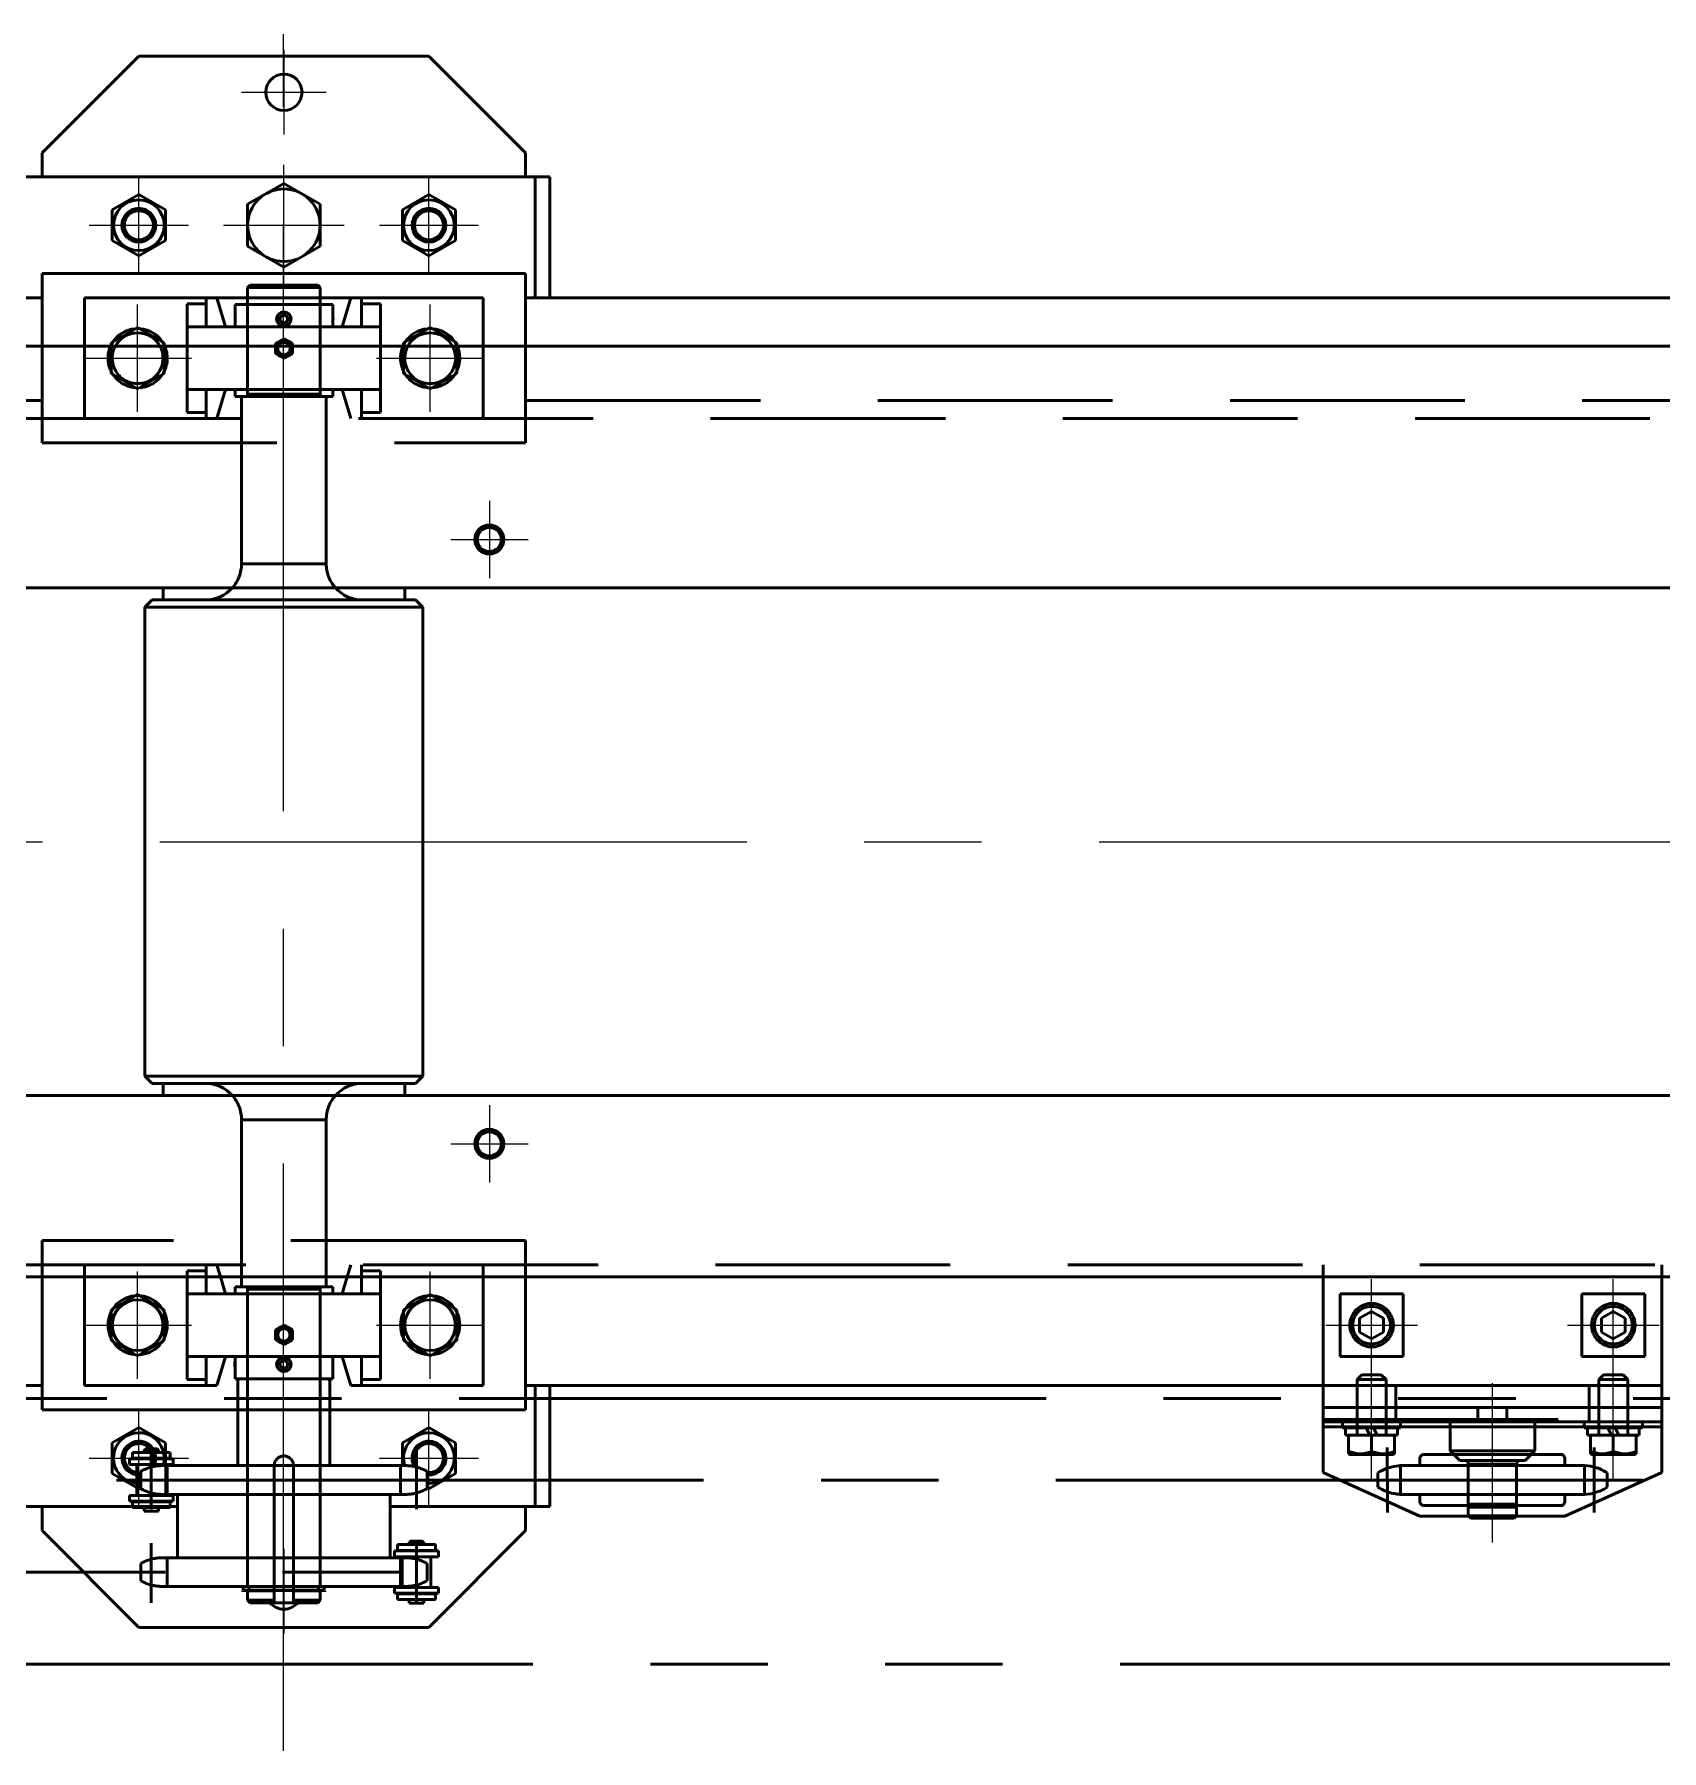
# Model space of a CAD drawing. Header units: millimetres. Extents: x -993 to 13147, y -7260 to 4342.
# Drawn here: x 2967 to 3640, y 2708 to 3418 of the extents above; entities that cross this region are included whole.
import ezdxf

# ---------------------------------------------------------------- set-up
doc = ezdxf.new("R2010")
doc.units = ezdxf.units.MM
doc.header["$LTSCALE"] = 7.649257
for name, pattern in [('CENTER', [50.8, 31.75, -6.35, 6.35, -6.35]), ('DASHED', [19.05, 12.7, -6.35]), ('PHANTOM', [63.5, 31.75, -6.35, 6.35, -6.35, 6.35, -6.35])]:
    doc.linetypes.add(name, pattern=pattern)
for name, color, linetype in [('NoLayerName_001', 7, 'Continuous'), ('NoLayerName_002', 7, 'Continuous'), ('NoLayerName_003', 7, 'Continuous')]:
    doc.layers.add(name, color=color, linetype=linetype)

# ---------------------------------------------------------------- blocks, each defined once
blk = doc.blocks.new('JZB_0407')
at = {"layer": 'NoLayerName_001', "color": 7, "linetype": 'Continuous', "lineweight": 50}
for p, q in [((4378, 100), (5, 100)), ((4183, 0), (200, 0))]:
    blk.add_line(p, q, dxfattribs=at)
at = {"layer": 'NoLayerName_003', "color": 7, "linetype": 'Continuous', "lineweight": 50}
blk.add_circle((3195, 20), 5, dxfattribs=at)
blk = doc.blocks.new('JZB_0408')
at = {"layer": 'NoLayerName_001', "color": 7, "linetype": 'Continuous', "lineweight": 50}
for p, q in [((200, 75), (4367, 75)), ((5, 0), (4562, 0))]:
    blk.add_line(p, q, dxfattribs=at)
at = {"layer": 'NoLayerName_003', "color": 7, "linetype": 'Continuous', "lineweight": 50}
blk.add_circle((3195, 55), 5, dxfattribs=at)
blk = doc.blocks.new('JZB_0412')
at = {"layer": 'NoLayerName_001', "color": 4, "linetype": 'CENTER', "lineweight": 25}
for p, q in [((16, 32), (16, 0)), ((0, 16), (32, 16))]:
    blk.add_line(p, q, dxfattribs=at)
at = {"layer": 'NoLayerName_001', "color": 7, "linetype": 'Continuous', "lineweight": 50}
blk.add_circle((16, 16), 6, dxfattribs=at)
blk = doc.blocks.new('JZB_0422')
at = {"layer": 'NoLayerName_001', "color": 4, "linetype": 'CENTER', "lineweight": 25}
for p, q in [((16, 32), (16, 0)), ((0, 16), (32, 16))]:
    blk.add_line(p, q, dxfattribs=at)
at = {"layer": 'NoLayerName_001', "color": 7, "linetype": 'Continuous', "lineweight": 50}
blk.add_circle((16, 16), 6, dxfattribs=at)
blk = doc.blocks.new('JZB_0436')
at = {"layer": 'NoLayerName_001', "color": 7, "linetype": 'Continuous', "lineweight": 50}
for p, q in [((67.5, 50), (54.75, 50)), ((110.25, 50), (97.5, 50))]:
    blk.add_line(p, q, dxfattribs=at)
at = {"layer": 'NoLayerName_001', "color": 3, "linetype": 'DASHED', "lineweight": 50}
for p, q in [((97.5, 50), (67.5, 50)), ((0, 0), (0, 30)), ((165, 0), (165, 30))]:
    blk.add_line(p, q, dxfattribs=at)
blk = doc.blocks.new('JZB_0450')
at = {"layer": 'NoLayerName_003', "color": 7, "linetype": 'Continuous', "lineweight": 50}
for p, q in [((0, 50), (0, 30)), ((54.75, 50), (0, 50)), ((50.4, 50), (50.4, 38)), ((58.38, 38), (54.75, 50)), ((110.25, 50), (106.62, 38)), ((110.25, 50), (165, 50)), ((114.6, 50), (114.6, 38)), ((165, 30), (165, 50)), ((42.5, 47.49), (50.4, 47.49)), ((42.5, 47.49), (42.5, 30)), ((62.3, 47.2), (62.3, 38)), ((102.7, 47.2), (62.3, 47.2)), ((82.5, 42.93), (81, 42.07)), ((84, 42.07), (82.5, 42.93)), ((102.7, 38), (102.7, 47.2)), ((114.6, 47.49), (122.5, 47.49)), ((122.5, 47.49), (122.5, 30)), ((42.5, 38), (122.5, 38)), ((81, 42.07), (81, 40.33)), ((81, 40.33), (82.5, 39.47)), ((82.5, 39.47), (84, 40.33)), ((84, 40.33), (84, 42.07)), ((82.5, 33.04), (79, 31.02)), ((79, 31.02), (79, 30.01)), ((82.5, 33.04), (86, 31.02)), ((86, 30.01), (86, 31.02))]:
    blk.add_line(p, q, dxfattribs=at)
at = {"layer": 'NoLayerName_003', "color": 3, "linetype": 'DASHED', "lineweight": 50}
for p, q in [((42.5, 2.51), (42.5, 30)), ((79, 26.98), (79, 30.01)), ((86, 26.98), (86, 30.01)), ((122.5, 2.51), (122.5, 30)), ((79, 26.98), (82.5, 24.96)), ((82.5, 24.96), (86, 26.98)), ((122.5, 12), (42.5, 12)), ((50.4, 0), (50.4, 12)), ((54.75, 0), (58.38, 12)), ((62.3, 12), (62.3, 9.1)), ((102.7, 9.1), (62.3, 9.1)), ((102.7, 9.1), (102.7, 12)), ((106.62, 12), (110.25, 0)), ((114.6, 0), (114.6, 12)), ((42.5, 2.51), (50.4, 2.51)), ((114.6, 2.51), (122.5, 2.51))]:
    blk.add_line(p, q, dxfattribs=at)
at = {"layer": 'NoLayerName_003', "color": 7, "linetype": 'Continuous', "lineweight": 50}
for radius in [3, 2.76]:
    blk.add_circle((82.5, 41.2), radius, dxfattribs=at)
at = {"layer": 'NoLayerName_003', "color": 3, "linetype": 'DASHED', "lineweight": 50}
for radius, start, end in [(3.5, 163.39845, 16.60155), (3.46, 163.20087, 16.79913), (2.56, 157.00661, 22.99339)]:
    blk.add_arc((82.5, 29), radius, start, end, dxfattribs=at)
at = {"layer": 'NoLayerName_003', "color": 7, "linetype": 'Continuous', "lineweight": 50}
for radius, start, end in [(3.5, 16.60155, 163.39845), (3.46, 16.79913, 163.20087), (2.56, 22.99339, 157.00661)]:
    blk.add_arc((82.5, 29), radius, start, end, dxfattribs=at)
for start_param, end_param in [(4.712389, 5.155261), (4.269517, 4.712389)]:
    blk.add_ellipse((101.34, 41.2), major_axis=(0, 3), ratio=0.5, start_param=start_param, end_param=end_param, dxfattribs=at)
blk = doc.blocks.new('JZB_0456')
at = {"layer": 'NoLayerName_003', "color": 3, "linetype": 'DASHED', "lineweight": 50}
for p, q in [((0, 45), (0, 50)), ((50.4, 50), (50.4, 45)), ((56.26, 45), (54.75, 50)), ((110.25, 50), (108.74, 45)), ((114.6, 50), (114.6, 45)), ((165, 45), (165, 50)), ((50.4, 47.49), (42.5, 47.49)), ((42.5, 47.49), (42.5, 45)), ((122.5, 47.49), (114.6, 47.49)), ((122.5, 45), (122.5, 47.49))]:
    blk.add_line(p, q, dxfattribs=at)
at = {"layer": 'NoLayerName_003', "color": 7, "linetype": 'Continuous', "lineweight": 50}
for p, q in [((0, 45), (0, 0)), ((42.5, 2.51), (42.5, 45)), ((50.4, 38), (50.4, 45)), ((58.38, 38), (56.26, 45)), ((108.74, 45), (106.62, 38)), ((114.6, 45), (114.6, 38)), ((122.5, 45), (122.5, 2.51)), ((165, 0), (165, 45)), ((42.5, 38), (122.5, 38)), ((62.3, 40.9), (62.3, 38)), ((62.3, 40.9), (102.7, 40.9)), ((102.7, 38), (102.7, 40.9)), ((82.5, 25.04), (79, 23.02)), ((79, 18.98), (79, 23.02)), ((86, 23.02), (82.5, 25.04)), ((86, 23.02), (86, 18.98)), ((79, 18.98), (82.5, 16.96)), ((86, 18.98), (82.5, 16.96)), ((122.5, 12), (42.5, 12)), ((50.4, 0), (50.4, 12)), ((54.75, 0), (58.38, 12)), ((62.3, 12), (62.3, 2.8)), ((82.5, 10.53), (81, 9.67)), ((81, 9.67), (81, 7.93)), ((81, 7.93), (82.5, 7.07)), ((84, 9.67), (82.5, 10.53)), ((82.5, 7.07), (84, 7.93)), ((84, 7.93), (84, 9.67)), ((102.7, 2.8), (102.7, 12)), ((106.62, 12), (110.25, 0)), ((114.6, 0), (114.6, 12)), ((50.4, 2.51), (42.5, 2.51)), ((62.3, 2.8), (102.7, 2.8)), ((122.5, 2.51), (114.6, 2.51)), ((54.75, 0), (0, 0)), ((110.25, 0), (165, 0))]:
    blk.add_line(p, q, dxfattribs=at)
for centre, radius in [((82.5, 21), 3.5), ((82.5, 21), 3.46), ((82.5, 21), 2.56), ((82.5, 8.8), 3), ((82.5, 8.8), 2.76)]:
    blk.add_circle(centre, radius, dxfattribs=at)
for start_param, end_param in [(1.127925, 1.570796), (1.570796, 2.013668)]:
    blk.add_ellipse((63.66, 8.8), major_axis=(0, 3), ratio=0.5, start_param=start_param, end_param=end_param, dxfattribs=at)
blk = doc.blocks.new('JZB_0483')
at = {"layer": 'NoLayerName_001', "color": 7, "linetype": 'Continuous', "lineweight": 50}
blk.add_line((9.65, 0.25), (9.65, 1.02), dxfattribs=at)
for start, end in [(95.65372, 146.01939), (34.11684, 84.52322), (156.22621, 203.80593), (336.10421, 23.75962), (214.38975, 265.80328), (274.19672, 325.08572)]:
    blk.add_arc((12.25, 12.22), 12.25, start, end, dxfattribs=at)
at = {"layer": 'NoLayerName_001', "color": 3, "linetype": 'DASHED', "lineweight": 50}
for start, end in [(84.52322, 95.65372), (146.01939, 156.22621), (23.75962, 34.11684), (203.80593, 214.38975), (325.08572, 336.10421)]:
    blk.add_arc((12.25, 12.22), 12.25, start, end, dxfattribs=at)
blk = doc.blocks.new('JZB_0484')
at = {"layer": 'NoLayerName_001', "color": 7, "linetype": 'Continuous', "lineweight": 50}
blk.add_line((9.65, 0.25), (9.65, 1.02), dxfattribs=at)
for start, end in [(95.65372, 146.01939), (34.11684, 84.52322), (156.22621, 203.80593), (336.10421, 23.75962), (214.38975, 265.80328), (274.19672, 325.08572)]:
    blk.add_arc((12.25, 12.22), 12.25, start, end, dxfattribs=at)
at = {"layer": 'NoLayerName_001', "color": 3, "linetype": 'DASHED', "lineweight": 50}
for start, end in [(84.52322, 95.65372), (146.01939, 156.22621), (23.75962, 34.11684), (203.80593, 214.38975), (325.08572, 336.10421)]:
    blk.add_arc((12.25, 12.22), 12.25, start, end, dxfattribs=at)
blk = doc.blocks.new('JZB_0485')
at = {"layer": 'NoLayerName_001', "color": 7, "linetype": 'Continuous', "lineweight": 50}
for p, q in [((11, 25.4), (0, 19.05)), ((22, 19.05), (11, 25.4)), ((0, 19.05), (0, 6.35)), ((22, 6.35), (22, 19.05)), ((0, 6.35), (11, 0)), ((11, 0), (22, 6.35))]:
    blk.add_line(p, q, dxfattribs=at)
blk.add_circle((11, 12.7), 10.5, dxfattribs=at)
blk = doc.blocks.new('JZB_0486')
at = {"layer": 'NoLayerName_001', "color": 7, "linetype": 'Continuous', "lineweight": 50}
for p, q in [((11, 25.4), (0, 19.05)), ((22, 19.05), (11, 25.4)), ((0, 19.05), (0, 6.35)), ((22, 6.35), (22, 19.05)), ((0, 6.35), (11, 0)), ((11, 0), (22, 6.35))]:
    blk.add_line(p, q, dxfattribs=at)
blk.add_circle((11, 12.7), 10.5, dxfattribs=at)
blk = doc.blocks.new('JZB_0487')
at = {"layer": 'NoLayerName_001', "color": 7, "linetype": 'Continuous', "lineweight": 50}
for p, q in [((11, 25.4), (0, 19.05)), ((22, 19.05), (11, 25.4)), ((0, 19.05), (0, 17.7)), ((22, 17.7), (22, 19.05))]:
    blk.add_line(p, q, dxfattribs=at)
at = {"layer": 'NoLayerName_001', "color": 3, "linetype": 'DASHED', "lineweight": 50}
for p, q in [((0, 17.7), (0, 6.35)), ((22, 6.35), (22, 17.7)), ((0, 6.35), (11, 0)), ((11, 0), (22, 6.35))]:
    blk.add_line(p, q, dxfattribs=at)
at = {"layer": 'NoLayerName_001', "color": 7, "linetype": 'Continuous', "lineweight": 50}
blk.add_arc((11, 12.7), 10.5, 28.43689, 151.56311, dxfattribs=at)
at = {"layer": 'NoLayerName_001', "color": 3, "linetype": 'DASHED', "lineweight": 50}
blk.add_arc((11, 12.7), 10.5, 151.56311, 28.43689, dxfattribs=at)
blk = doc.blocks.new('JZB_0488')
at = {"layer": 'NoLayerName_001', "color": 7, "linetype": 'Continuous', "lineweight": 50}
for p, q in [((11, 25.4), (0, 19.05)), ((22, 19.05), (11, 25.4)), ((0, 19.05), (0, 17.7)), ((22, 17.7), (22, 19.05))]:
    blk.add_line(p, q, dxfattribs=at)
at = {"layer": 'NoLayerName_001', "color": 3, "linetype": 'DASHED', "lineweight": 50}
for p, q in [((0, 17.7), (0, 6.35)), ((22, 6.35), (22, 17.7)), ((0, 6.35), (11, 0)), ((11, 0), (22, 6.35))]:
    blk.add_line(p, q, dxfattribs=at)
at = {"layer": 'NoLayerName_001', "color": 7, "linetype": 'Continuous', "lineweight": 50}
blk.add_arc((11, 12.7), 10.5, 28.43689, 151.56311, dxfattribs=at)
at = {"layer": 'NoLayerName_001', "color": 3, "linetype": 'DASHED', "lineweight": 50}
blk.add_arc((11, 12.7), 10.5, 151.56311, 28.43689, dxfattribs=at)
blk = doc.blocks.new('JZB_0489')
at = {"layer": 'NoLayerName_001', "color": 7, "linetype": 'Continuous', "lineweight": 50}
for start, end in [(95.65372, 146.01939), (34.11684, 84.52322)]:
    blk.add_arc((12.25, 12.22), 12.25, start, end, dxfattribs=at)
at = {"layer": 'NoLayerName_001', "color": 3, "linetype": 'DASHED', "lineweight": 50}
for start, end in [(84.52322, 95.65372), (146.01939, 265.80328), (274.19672, 34.11684)]:
    blk.add_arc((12.25, 12.22), 12.25, start, end, dxfattribs=at)
blk = doc.blocks.new('JZB_0490')
at = {"layer": 'NoLayerName_001', "color": 7, "linetype": 'Continuous', "lineweight": 50}
for start, end in [(95.65372, 146.01939), (34.11684, 84.52322)]:
    blk.add_arc((12.25, 12.22), 12.25, start, end, dxfattribs=at)
at = {"layer": 'NoLayerName_001', "color": 3, "linetype": 'DASHED', "lineweight": 50}
for start, end in [(84.52322, 95.65372), (146.01939, 265.80328), (274.19672, 34.11684)]:
    blk.add_arc((12.25, 12.22), 12.25, start, end, dxfattribs=at)
blk = doc.blocks.new('JZB_0560')
at = {"layer": 'NoLayerName_002', "color": 7, "linetype": 'Continuous', "lineweight": 50}
for p, q in [((0.5, 35.9), (0, 35.4)), ((38, 35.4), (37.5, 35.9)), ((0, 35.4), (0, 0.5)), ((38, 0.5), (38, 35.4)), ((0, 0.5), (0.5, 0)), ((37.5, 0), (38, 0.5))]:
    blk.add_line(p, q, dxfattribs=at)
blk = doc.blocks.new('JZB_0564')
at = {"layer": 'NoLayerName_002', "color": 7, "linetype": 'Continuous', "lineweight": 50}
for p, q in [((43.5, 545), (42.5, 544)), ((42.5, 544), (42.5, 537)), ((42.5, 544), (72.5, 544)), ((71.5, 545), (43.5, 545)), ((72.5, 544), (71.5, 545)), ((72.5, 537), (72.5, 544)), ((3, 414.8), (0, 411.8)), ((112, 414.8), (3, 414.8)), ((115, 411.8), (112, 414.8)), ((0, 411.8), (0, 217.8)), ((0, 411.8), (115, 411.8)), ((115, 217.8), (115, 411.8)), ((0, 217.8), (115, 217.8)), ((0, 217.8), (3, 214.8)), ((112, 214.8), (3, 214.8)), ((112, 214.8), (115, 217.8)), ((40, 134.8), (40, 130.7)), ((75, 130.7), (75, 134.8)), ((42.5, 4.95), (42.5, 1)), ((53.48, 4.95), (42.5, 4.95)), ((42.5, 1), (53.48, 1)), ((42.5, 1), (43.5, 0)), ((43.2, 5.2), (43.2, 4.95)), ((53.48, 5.2), (53.48, 4.95)), ((53.48, 0), (53.48, 5.2)), ((53.48, 4.95), (53.48, 1)), ((53.48, 1), (53.48, 0)), ((61.48, 4.95), (61.48, 5.2)), ((72.5, 4.95), (61.48, 4.95)), ((61.48, 1), (61.48, 4.95)), ((61.48, 1), (72.5, 1)), ((61.48, 0), (61.48, 1)), ((71.5, 0), (72.5, 1)), ((71.8, 4.95), (71.8, 5.2)), ((72.5, 1), (72.5, 4.95)), ((53.48, 0), (43.5, 0)), ((53.48, 0), (71.5, 0))]:
    blk.add_line(p, q, dxfattribs=at)
at = {"layer": 'NoLayerName_002', "color": 3, "linetype": 'DASHED', "lineweight": 50}
for p, q in [((42.5, 499.9), (42.5, 537)), ((72.5, 537), (72.5, 499.9)), ((40, 498.9), (40, 429.8)), ((72.5, 499.9), (42.5, 499.9)), ((75, 429.8), (75, 498.9)), ((40, 429.8), (75, 429.8)), ((40, 199.8), (75, 199.8)), ((40, 199.8), (40, 134.8)), ((75, 134.8), (75, 199.8)), ((72.5, 129.7), (42.5, 129.7)), ((42.5, 56.7), (42.5, 129.7)), ((72.5, 129.7), (72.5, 56.7)), ((42.5, 56.7), (42.5, 6.7)), ((53.48, 56.7), (53.48, 6.7)), ((53.48, 56.7), (53.48, 5.2)), ((61.48, 6.7), (61.48, 56.7)), ((72.5, 6.7), (72.5, 56.7)), ((43.2, 6.7), (43.2, 5.2)), ((53.48, 6.7), (53.48, 5.2)), ((61.48, 5.2), (61.48, 6.7)), ((71.8, 5.2), (71.8, 6.7))]:
    blk.add_line(p, q, dxfattribs=at)
for centre, radius, start, end in [((41.5, 499.9), 1, 270, 0), ((73.5, 499.9), 1, 180, 270), ((25, 429.8), 15, 318.18969, 360), ((90, 429.8), 15, 180, 221.81031), ((25, 199.8), 15, 0, 41.81031), ((90, 199.8), 15, 138.18969, 180), ((41.5, 129.7), 1, 0, 90), ((73.5, 129.7), 1, 90, 180), ((57.48, 56.7), 4, 90, 180), ((57.48, 56.7), 4, 0, 180)]:
    blk.add_arc(centre, radius, start, end, dxfattribs=at)
at = {"layer": 'NoLayerName_002', "color": 7, "linetype": 'Continuous', "lineweight": 50}
for centre, start, end in [((25, 429.8), 270, 318.18969), ((90, 429.8), 221.81031, 270), ((25, 199.8), 41.81031, 90), ((90, 199.8), 90, 138.18969)]:
    blk.add_arc(centre, 15, start, end, dxfattribs=at)
blk = doc.blocks.new('JZB_0575')
at = {"layer": 'NoLayerName_003', "color": 4, "linetype": 'CENTER', "lineweight": 50}
for p, q in [((4.35, 63.47), (4.35, 38.75)), ((114.06, 63.47), (114.06, 38.75)), ((4.35, 0), (4.35, 24.72)), ((114.06, 0), (114.06, 24.72))]:
    blk.add_line(p, q, dxfattribs=at)
at = {"layer": 'NoLayerName_003', "color": 7, "linetype": 'Continuous', "lineweight": 50}
for p, q in [((0, 54.33), (0, 47.23)), ((4.44, 56.15), (3.11, 55.76)), ((9.03, 56.73), (109.38, 56.73)), ((10.91, 56.73), (10.91, 44.83)), ((107.5, 56.73), (107.5, 44.83)), ((113.97, 56.15), (115.29, 55.76)), ((118.41, 54.33), (118.41, 47.23)), ((3.11, 45.81), (4.44, 45.42)), ((9.03, 44.83), (109.38, 44.83)), ((15.2, 44.83), (15.2, 18.63)), ((103.2, 18.63), (103.2, 44.83)), ((115.29, 45.81), (113.97, 45.42)), ((0, 9.13), (0, 16.23)), ((3.11, 17.66), (4.44, 18.05)), ((9.03, 18.63), (109.38, 18.63)), ((10.91, 6.73), (10.91, 18.63)), ((107.5, 6.73), (107.5, 18.63)), ((115.29, 17.66), (113.97, 18.05)), ((118.41, 9.13), (118.41, 16.23)), ((4.44, 7.32), (3.11, 7.71)), ((113.97, 7.32), (115.29, 7.71)), ((9.03, 6.73), (109.38, 6.73))]:
    blk.add_line(p, q, dxfattribs=at)
for points, start_tangent, end_tangent in [([(3.11, 55.76), (2.27, 55.45), (1.47, 55.11), (0.71, 54.73), (0, 54.33)], (-0.939218, -0.343321), (-0.871064, -0.49117)), ([(7.96, 56.7), (7.13, 56.64), (6.28, 56.53), (5.37, 56.36), (4.44, 56.15)], (-0.996659, -0.081674), (-0.974732, -0.223376)), ([(9.03, 56.73), (8.96, 56.73), (8.49, 56.73), (7.96, 56.7)], (-0.999998, -0.00196), (-0.999008, -0.044529)), ([(109.38, 56.73), (109.45, 56.73), (109.92, 56.73), (110.45, 56.7)], (0.999998, -0.00196), (0.999008, -0.044529)), ([(110.45, 56.7), (111.27, 56.64), (112.13, 56.53), (113.04, 56.36), (113.97, 56.15)], (0.996659, -0.081674), (0.974732, -0.223376)), ([(115.29, 55.76), (116.14, 55.45), (116.93, 55.11), (117.7, 54.73), (118.41, 54.33)], (0.939218, -0.343321), (0.871064, -0.49117)), ([(0, 47.23), (0.68, 46.85), (1.42, 46.48), (2.24, 46.13), (3.11, 45.81)], (0.870585, -0.492018), (0.938904, -0.344178)), ([(4.44, 45.42), (5.35, 45.21), (6.23, 45.05), (7.11, 44.94), (7.96, 44.87)], (0.974593, -0.223982), (0.99661, -0.082273)), ([(7.96, 44.87), (8.52, 44.84), (9.03, 44.83)], (0.999047, -0.043647), (0.9999, -0.014148)), ([(110.45, 44.87), (109.88, 44.84), (109.38, 44.83)], (-0.999047, -0.043647), (-0.9999, -0.014148)), ([(113.97, 45.42), (113.06, 45.21), (112.18, 45.05), (111.29, 44.94), (110.45, 44.87)], (-0.974593, -0.223982), (-0.99661, -0.082273)), ([(118.41, 47.23), (117.73, 46.85), (116.99, 46.48), (116.17, 46.13), (115.29, 45.81)], (-0.870585, -0.492018), (-0.938904, -0.344178)), ([(0, 16.23), (0.68, 16.62), (1.42, 16.99), (2.24, 17.34), (3.11, 17.66)], (0.870585, 0.492018), (0.938904, 0.344178)), ([(4.44, 18.05), (5.35, 18.26), (6.23, 18.42), (7.11, 18.53), (7.96, 18.6)], (0.974593, 0.223982), (0.99661, 0.082273)), ([(7.96, 18.6), (8.52, 18.63), (9.03, 18.63)], (0.999047, 0.043647), (0.9999, 0.014148)), ([(110.45, 18.6), (109.88, 18.63), (109.38, 18.63)], (-0.999047, 0.043647), (-0.9999, 0.014148)), ([(113.97, 18.05), (113.06, 18.26), (112.18, 18.42), (111.29, 18.53), (110.45, 18.6)], (-0.974593, 0.223982), (-0.99661, 0.082273)), ([(118.41, 16.23), (117.73, 16.62), (116.99, 16.99), (116.17, 17.34), (115.29, 17.66)], (-0.870585, 0.492018), (-0.938904, 0.344178)), ([(3.11, 7.71), (2.27, 8.02), (1.47, 8.36), (0.71, 8.74), (0, 9.13)], (-0.939218, 0.343321), (-0.871064, 0.49117)), ([(7.96, 6.77), (7.13, 6.83), (6.28, 6.94), (5.37, 7.11), (4.44, 7.32)], (-0.996659, 0.081674), (-0.974732, 0.223376)), ([(110.45, 6.77), (111.27, 6.83), (112.13, 6.94), (113.04, 7.11), (113.97, 7.32)], (0.996659, 0.081674), (0.974732, 0.223376)), ([(115.29, 7.71), (116.14, 8.02), (116.93, 8.36), (117.7, 8.74), (118.41, 9.13)], (0.939218, 0.343321), (0.871064, 0.49117)), ([(9.03, 6.73), (8.96, 6.73), (8.49, 6.74), (7.96, 6.77)], (-0.999998, 0.00196), (-0.999008, 0.044529)), ([(109.38, 6.73), (109.45, 6.73), (109.92, 6.74), (110.45, 6.77)], (0.999998, 0.00196), (0.999008, 0.044529))]:
    blk.add_spline(points, degree=3, dxfattribs=dict(at, start_tangent=start_tangent, end_tangent=end_tangent))
blk = doc.blocks.new('JZB_0585')
at = {"layer": 'NoLayerName_001', "color": 7, "linetype": 'Continuous', "lineweight": 50}
for p, q in [((0, 1.5), (0, 0)), ((33.5, 0), (33.5, 1.5)), ((33.5, 0), (0, 0))]:
    blk.add_line(p, q, dxfattribs=at)
blk = doc.blocks.new('JZB_0587')
at = {"layer": 'NoLayerName_001', "color": 7, "linetype": 'Continuous', "lineweight": 50}
for p, q in [((2960, 550), (3180, 550)), ((3174, 500), (3174, 550)), ((3180, 500), (3180, 550)), ((3174, 50), (3174, 0)), ((3180, 50), (3180, 0)), ((3026, 0), (2960, 0)), ((3180, 0), (3114, 0))]:
    blk.add_line(p, q, dxfattribs=at)
blk = doc.blocks.new('JZB_0588')
at = {"layer": 'NoLayerName_001', "color": 7, "linetype": 'Continuous', "lineweight": 50}
for p, q in [((3010, 470), (3210, 470)), ((3010, 440), (3010, 470)), ((3210, 470), (3210, 440)), ((3010, 460), (3000, 460)), ((3875, 460), (3210, 460)), ((3060, 335), (3060, 340)), ((3160, 335), (3160, 340)), ((3060, 130), (3060, 135)), ((3160, 130), (3160, 135)), ((3010, 0), (3010, 55)), ((3210, 55), (3210, 0)), ((3000, 10), (3010, 10)), ((3210, 10), (3540, 10)), ((3091, 0), (3010, 0)), ((3210, 0), (3129, 0))]:
    blk.add_line(p, q, dxfattribs=at)
at = {"layer": 'NoLayerName_001', "color": 3, "linetype": 'DASHED', "lineweight": 50}
for p, q in [((3010, 440), (3010, 400)), ((3210, 440), (3210, 400)), ((3000, 417.5), (3010, 417.5)), ((3210, 417.5), (3875, 417.5)), ((663.6, 410), (4220, 410)), ((3010, 400), (3210, 400)), ((3210, 70), (3010, 70)), ((3010, 55), (3010, 70)), ((3210, 55), (3210, 70)), ((4260, 60), (0, 60)), ((3091, 0), (3129, 0))]:
    blk.add_line(p, q, dxfattribs=at)
blk = doc.blocks.new('JZB_0598')
at = {"layer": 'NoLayerName_001', "color": 3, "linetype": 'DASHED', "lineweight": 50}
for p, q in [((0, 0), (0, 26)), ((0, 26), (26, 26)), ((26, 0), (26, 26)), ((0, 0), (26, 0))]:
    blk.add_line(p, q, dxfattribs=at)
blk = doc.blocks.new('JZB_0599')
at = {"layer": 'NoLayerName_001', "color": 3, "linetype": 'DASHED', "lineweight": 50}
for p, q in [((9, 14.71), (4.05, 11.86)), ((13.95, 11.86), (9, 14.71)), ((4.05, 11.86), (4.05, 6.14)), ((13.95, 6.14), (13.95, 11.86)), ((4.05, 6.14), (9, 3.28)), ((9, 3.28), (13.95, 6.14))]:
    blk.add_line(p, q, dxfattribs=at)
for radius in [9, 7.8]:
    blk.add_circle((9, 9), radius, dxfattribs=at)
blk = doc.blocks.new('JZB_0600')
at = {"layer": 'NoLayerName_001', "color": 3, "linetype": 'DASHED', "lineweight": 50}
for p, q in [((0, 0), (0, 26)), ((0, 26), (26, 26)), ((26, 0), (26, 26)), ((0, 0), (26, 0))]:
    blk.add_line(p, q, dxfattribs=at)
blk = doc.blocks.new('JZB_0601')
at = {"layer": 'NoLayerName_001', "color": 3, "linetype": 'DASHED', "lineweight": 50}
for p, q in [((9, 14.71), (4.05, 11.86)), ((13.95, 11.86), (9, 14.71)), ((4.05, 11.86), (4.05, 6.14)), ((13.95, 6.14), (13.95, 11.86)), ((4.05, 6.14), (9, 3.28)), ((9, 3.28), (13.95, 6.14))]:
    blk.add_line(p, q, dxfattribs=at)
for radius in [9, 7.8]:
    blk.add_circle((9, 9), radius, dxfattribs=at)
blk = doc.blocks.new('JZB_0606')
at = {"layer": 'NoLayerName_001', "color": 7, "linetype": 'Continuous', "lineweight": 50}
for p, q in [((0, 18.9), (0, 45.9)), ((30, 45.9), (30, 39.9)), ((110, 39.9), (110, 45.9)), ((140, 18.9), (140, 45.9)), ((140, 39.9), (0, 39.9)), ((8, 37.9), (0, 37.9)), ((52.5, 37.9), (32, 37.9)), ((52.5, 39.9), (52.5, 27.9)), ((87.5, 27.9), (87.5, 39.9)), ((108, 37.9), (87.5, 37.9)), ((140, 37.9), (132, 37.9)), ((52.5, 27.9), (87.5, 27.9)), ((52.5, 27.9), (54.05, 26.35)), ((85.95, 26.35), (87.5, 27.9)), ((0, 18.9), (40, 0.9)), ((100, 0.9), (140, 18.9)), ((40, 0.9), (60.1, 0.9)), ((60, 4.55), (60, 1)), ((80, 4.55), (60, 4.55)), ((60, 1), (80, 1)), ((60, 1), (61, 0)), ((60.5, 4.65), (60.5, 4.55)), ((79, 0), (61, 0)), ((79, 0), (80, 1)), ((79.5, 4.55), (79.5, 4.65)), ((79.9, 0.9), (100, 0.9)), ((80, 1), (80, 4.55))]:
    blk.add_line(p, q, dxfattribs=at)
at = {"layer": 'NoLayerName_001', "color": 3, "linetype": 'DASHED', "lineweight": 50}
for p, q in [((64, 45.9), (64, 39.9)), ((76, 39.9), (76, 45.9)), ((8, 37.9), (32, 37.9)), ((87.5, 37.9), (52.5, 37.9)), ((108, 37.9), (132, 37.9)), ((54.05, 26.35), (56.5, 23.9)), ((83.5, 23.9), (56.5, 23.9)), ((80, 22.4), (60, 22.4)), ((60, 5.9), (60, 22.4)), ((80, 22.4), (80, 5.9)), ((83.5, 23.9), (85.95, 26.35)), ((60, 5.9), (80, 5.9)), ((60.5, 5.35), (60.5, 5.9)), ((79.5, 5.9), (79.5, 5.35))]:
    blk.add_line(p, q, dxfattribs=at)
for centre, start, end in [((58.5, 22.4), 0, 90), ((81.5, 22.4), 90, 180)]:
    blk.add_arc(centre, 1.5, start, end, dxfattribs=at)
blk = doc.blocks.new('JZB_0607')
at = {"layer": 'NoLayerName_001', "color": 7, "linetype": 'Continuous', "lineweight": 50}
for p, q in [((0, 3), (0, 0)), ((1.25, 0), (0, 0)), ((9.98, 0), (8.52, 3)), ((11.52, 3), (12.98, 0)), ((21.5, 0), (20.25, 0)), ((21.5, 0), (21.5, 3))]:
    blk.add_line(p, q, dxfattribs=at)
blk = doc.blocks.new('JZB_0608')
at = {"layer": 'NoLayerName_001', "color": 7, "linetype": 'Continuous', "lineweight": 50}
for p, q in [((0, 2.5), (0, 0)), ((0, 0), (24, 0)), ((24, 0), (24, 2.5))]:
    blk.add_line(p, q, dxfattribs=at)
blk = doc.blocks.new('JZB_0609')
at = {"layer": 'NoLayerName_001', "color": 7, "linetype": 'Continuous', "lineweight": 50}
for p, q in [((0, 2.5), (0, 0)), ((0, 0), (24, 0)), ((24, 0), (24, 2.5))]:
    blk.add_line(p, q, dxfattribs=at)
blk = doc.blocks.new('JZB_0610')
at = {"layer": 'NoLayerName_001', "color": 3, "linetype": 'DASHED', "lineweight": 50}
for p, q in [((5.5, 33), (3.5, 31)), ((3.5, 31), (15.5, 31)), ((3.5, 8), (3.5, 31)), ((5.5, 33), (13.5, 33)), ((15.5, 31), (13.5, 33)), ((15.5, 31), (15.5, 8))]:
    blk.add_line(p, q, dxfattribs=at)
at = {"layer": 'NoLayerName_001', "color": 7, "linetype": 'Continuous', "lineweight": 50}
for p, q in [((19, 8), (0, 8)), ((0, 0.29), (0, 8)), ((9.5, 8), (9.5, 1.14)), ((19, 0.29), (19, 8)), ((0, 0.29), (0.5, 0)), ((0.5, 0), (18.5, 0)), ((18.5, 0), (19, 0.29))]:
    blk.add_line(p, q, dxfattribs=at)
at = {"layer": 'NoLayerName_001', "color": 7, "linetype": 'Continuous', "lineweight": 50, "start_tangent": (-0.968004, -0.250936), "end_tangent": (-0.982197, 0.187856)}
for points in [[(9.5, 1.14), (7.01, 0.49), (4.41, 0.29), (0, 1.14)], [(19, 1.14), (16.51, 0.49), (13.91, 0.29), (9.5, 1.14)]]:
    blk.add_spline(points, degree=3, dxfattribs=at)
blk = doc.blocks.new('JZB_0611')
at = {"layer": 'NoLayerName_001', "color": 3, "linetype": 'DASHED', "lineweight": 50}
for p, q in [((5.5, 33), (3.5, 31)), ((3.5, 31), (15.5, 31)), ((3.5, 8), (3.5, 31)), ((5.5, 33), (13.5, 33)), ((15.5, 31), (13.5, 33)), ((15.5, 31), (15.5, 8))]:
    blk.add_line(p, q, dxfattribs=at)
at = {"layer": 'NoLayerName_001', "color": 7, "linetype": 'Continuous', "lineweight": 50}
for p, q in [((19, 8), (0, 8)), ((0, 0.29), (0, 8)), ((9.5, 8), (9.5, 1.14)), ((19, 0.29), (19, 8)), ((0, 0.29), (0.5, 0)), ((0.5, 0), (18.5, 0)), ((18.5, 0), (19, 0.29))]:
    blk.add_line(p, q, dxfattribs=at)
at = {"layer": 'NoLayerName_001', "color": 7, "linetype": 'Continuous', "lineweight": 50, "start_tangent": (-0.968004, -0.250936), "end_tangent": (-0.982197, 0.187856)}
for points in [[(9.5, 1.14), (7.01, 0.49), (4.41, 0.29), (0, 1.14)], [(19, 1.14), (16.51, 0.49), (13.91, 0.29), (9.5, 1.14)]]:
    blk.add_spline(points, degree=3, dxfattribs=at)
blk = doc.blocks.new('JZB_0612')
at = {"layer": 'NoLayerName_001', "color": 7, "linetype": 'Continuous', "lineweight": 50}
for p, q in [((0, 3), (0, 0)), ((1.25, 0), (0, 0)), ((9.98, 0), (8.52, 3)), ((11.52, 3), (12.98, 0)), ((21.5, 0), (20.25, 0)), ((21.5, 0), (21.5, 3))]:
    blk.add_line(p, q, dxfattribs=at)
blk = doc.blocks.new('JZB_0613')
at = {"layer": 'NoLayerName_001', "color": 3, "linetype": 'DASHED', "lineweight": 50}
for p, q in [((0, 54), (0, 104)), ((140, 54), (140, 104)), ((0, 40), (140, 40)), ((60.1, 0), (79.9, 0))]:
    blk.add_line(p, q, dxfattribs=at)
at = {"layer": 'NoLayerName_001', "color": 7, "linetype": 'Continuous', "lineweight": 50}
for p, q in [((0, 45), (0, 54)), ((0, 54), (140, 54)), ((30, 54), (30, 45)), ((110, 45), (110, 54)), ((140, 54), (140, 45)), ((0, 45), (140, 45))]:
    blk.add_line(p, q, dxfattribs=at)
blk = doc.blocks.new('JZB_0640')
at = {"layer": 'NoLayerName_003', "color": 4, "linetype": 'CENTER', "lineweight": 50}
for p, q in [((3.92, 0), (3.86, 26.78)), ((89.48, 0), (89.55, 26.78))]:
    blk.add_line(p, q, dxfattribs=at)
at = {"layer": 'NoLayerName_003', "color": 7, "linetype": 'Continuous', "lineweight": 50}
for p, q in [((18.41, 23.89), (17.41, 22.89)), ((17.41, 22.89), (17.41, 19.34)), ((18.41, 23.89), (76.41, 23.89)), ((77.41, 22.89), (76.41, 23.89)), ((77.41, 19.34), (77.41, 22.89)), ((0, 10.36), (0, 16.41)), ((9.11, 19.34), (85.52, 19.34)), ((9.36, 7.44), (9.36, 19.34)), ((85.47, 7.44), (85.47, 19.34)), ((94.86, 10.36), (94.86, 16.41)), ((9.21, 7.44), (84.2, 7.44)), ((17.41, 7.44), (17.41, 3.89)), ((77.41, 3.89), (77.41, 7.44)), ((85.52, 7.44), (84.2, 7.44)), ((17.41, 3.89), (18.41, 2.89)), ((18.41, 2.89), (76.41, 2.89)), ((76.41, 2.89), (77.41, 3.89))]:
    blk.add_line(p, q, dxfattribs=at)
for centre, start, end in [((84.85, 0.65), 72.47382, 87.94439), ((84.85, 26.13), 272.05561, 287.58536)]:
    blk.add_arc(centre, 18.7, start, end, dxfattribs=at)
for points, start_tangent, end_tangent in [([(9.11, 19.34), (8.46, 19.24), (5.07, 18.62), (1.73, 17.37), (0, 16.41)], (-0.98913, -0.147046), (-0.875929, -0.48244)), ([(94.86, 16.41), (91.89, 17.97), (90.49, 18.48)], (-0.885066, 0.465465), (-0.940136, 0.3408)), ([(0, 10.36), (3.12, 8.81), (6.54, 7.82), (8.46, 7.53), (9.21, 7.44)], (0.894476, -0.447116), (0.991781, -0.127944)), ([(90.5, 8.3), (93.21, 9.41), (94.86, 10.36)], (0.925351, 0.379112), (0.865229, 0.501376))]:
    blk.add_spline(points, degree=3, dxfattribs=dict(at, start_tangent=start_tangent, end_tangent=end_tangent))
blk = doc.blocks.new('JZB_0643')
at = {"layer": 'NoLayerName_001', "color": 7, "linetype": 'Continuous', "lineweight": 50}
for p, q in [((0, 19.05), (11, 25.4)), ((11, 25.4), (22, 19.05)), ((0, 9.59), (0, 19.05)), ((22, 19.05), (22, 6.35)), ((11, 0), (10.74, 0.15)), ((22, 6.35), (11, 0))]:
    blk.add_line(p, q, dxfattribs=at)
blk.add_arc((11, 12.7), 10.5, 268.54813, 196.45118, dxfattribs=at)
blk = doc.blocks.new('JZB_0644')
at = {"layer": 'NoLayerName_001', "color": 7, "linetype": 'Continuous', "lineweight": 50}
for p, q in [((0, 19.05), (11, 25.4)), ((11, 25.4), (22, 19.05)), ((0, 6.35), (0, 19.05)), ((22, 19.05), (22, 9.57)), ((11, 0), (0, 6.35)), ((11.26, 0.15), (11, 0))]:
    blk.add_line(p, q, dxfattribs=at)
blk.add_arc((11, 12.7), 10.5, 342.82818, 271.45187, dxfattribs=at)
blk = doc.blocks.new('JZB_0652')
at = {"layer": 'NoLayerName_001', "color": 7, "linetype": 'Continuous', "lineweight": 50}
for p, q in [((40, 50), (0, 10)), ((40, 50), (160, 50)), ((200, 10), (160, 50)), ((0, 0), (0, 10)), ((200, 10), (200, 0))]:
    blk.add_line(p, q, dxfattribs=at)
blk = doc.blocks.new('JZB_0655')
at = {"layer": 'NoLayerName_001', "color": 7, "linetype": 'Continuous', "lineweight": 50}
for p, q in [((0, 40), (0, 50)), ((200, 50), (200, 40)), ((0, 40), (40, 0)), ((160, 0), (200, 40)), ((160, 0), (40, 0))]:
    blk.add_line(p, q, dxfattribs=at)
blk = doc.blocks.new('JZB_0659')
at = {"layer": 'NoLayerName_003', "color": 7, "linetype": 'Continuous', "lineweight": 50}
for radius, start, end in [(7, 330.57075, 272.1781), (6, 321.2178, 272.54133)]:
    blk.add_arc((7, 7), radius, start, end, dxfattribs=at)
blk = doc.blocks.new('JZB_0660')
at = {"layer": 'NoLayerName_003', "color": 7, "linetype": 'Continuous', "lineweight": 50}
for radius, start, end in [(7, 267.8219, 209.42925), (6, 267.45867, 218.7822)]:
    blk.add_arc((7, 7), radius, start, end, dxfattribs=at)
blk = doc.blocks.new('JZB_0674')
at = {"layer": 'NoLayerName_001', "color": 4, "linetype": 'CENTER', "lineweight": 25}
for p, q in [((17.5, 35), (17.5, 0)), ((0, 17.5), (35, 17.5))]:
    blk.add_line(p, q, dxfattribs=at)
at = {"layer": 'NoLayerName_001', "color": 7, "linetype": 'Continuous', "lineweight": 50}
blk.add_circle((17.5, 17.5), 7.5, dxfattribs=at)
blk = doc.blocks.new('JZB_0677')
at = {"layer": 'NoLayerName_001', "color": 4, "linetype": 'CENTER', "lineweight": 25}
for p, q in [((17.5, 35), (17.5, 0)), ((0, 17.5), (35, 17.5))]:
    blk.add_line(p, q, dxfattribs=at)
at = {"layer": 'NoLayerName_001', "color": 7, "linetype": 'Continuous', "lineweight": 50}
blk.add_arc((17.5, 17.5), 7.5, 219.79182, 320.20818, dxfattribs=at)
blk = doc.blocks.new('JZB_0700')
at = {"layer": 'NoLayerName_003', "color": 7, "linetype": 'Continuous', "lineweight": 50}
for radius in [7, 6]:
    blk.add_circle((7, 7), radius, dxfattribs=at)
blk = doc.blocks.new('JZB_0701')
at = {"layer": 'NoLayerName_003', "color": 7, "linetype": 'Continuous', "lineweight": 50}
for radius in [7, 6]:
    blk.add_circle((7, 7), radius, dxfattribs=at)
blk = doc.blocks.new('JZB_0702')
at = {"layer": 'NoLayerName_001', "color": 7, "linetype": 'Continuous', "lineweight": 50}
for p, q in [((0, 25.98), (15, 34.64)), ((30, 25.98), (15, 34.64)), ((0, 25.98), (0, 8.66)), ((30, 25.98), (30, 8.66)), ((15, 0), (0, 8.66)), ((15, 0), (30, 8.66))]:
    blk.add_line(p, q, dxfattribs=at)
blk.add_circle((15, 17.32), 15, dxfattribs=at)
blk = doc.blocks.new('JZB_0703')
at = {"layer": 'NoLayerName_001', "color": 7, "linetype": 'Continuous', "lineweight": 50}
for p, q in [((0, 19.05), (11, 25.4)), ((11, 25.4), (22, 19.05)), ((0, 6.35), (0, 19.05)), ((22, 19.05), (22, 6.35)), ((11, 0), (0, 6.35)), ((22, 6.35), (11, 0))]:
    blk.add_line(p, q, dxfattribs=at)
blk.add_circle((11, 12.7), 10.5, dxfattribs=at)
blk = doc.blocks.new('JZB_0704')
at = {"layer": 'NoLayerName_001', "color": 7, "linetype": 'Continuous', "lineweight": 50}
for p, q in [((0, 19.05), (11, 25.4)), ((11, 25.4), (22, 19.05)), ((0, 6.35), (0, 19.05)), ((22, 19.05), (22, 6.35)), ((11, 0), (0, 6.35)), ((22, 6.35), (11, 0))]:
    blk.add_line(p, q, dxfattribs=at)
blk.add_circle((11, 12.7), 10.5, dxfattribs=at)
blk = doc.blocks.new('JZB_0718')
at = {"layer": 'NoLayerName_001', "color": 3, "linetype": 'PHANTOM', "lineweight": 50}
for p, q in [((5.29, 21.6), (5.29, 19.2)), ((5.29, 21.6), (23.39, 21.6)), ((22.15, 24.25), (6.55, 24.25)), ((6.55, 24.25), (6.55, 21.85)), ((22.15, 21.85), (6.55, 21.85)), ((11.87, 25.7), (11.37, 25.2)), ((17.33, 25.2), (11.37, 25.2)), ((11.37, 25.2), (11.37, 24.25)), ((11.37, 21.85), (11.37, 21.6)), ((11.87, 25.7), (16.83, 25.7)), ((17.33, 25.2), (16.83, 25.7)), ((17.33, 24.25), (17.33, 25.2)), ((17.33, 21.6), (17.33, 21.85)), ((22.15, 21.85), (22.15, 24.25)), ((23.39, 19.2), (23.39, 21.6)), ((1115, 21.6), (1115, 19.2)), ((1115, 21.6), (1133.1, 21.6)), ((1131.86, 24.25), (1116.26, 24.25)), ((1116.26, 24.25), (1116.26, 21.85)), ((1131.86, 21.85), (1116.26, 21.85)), ((1121.58, 25.7), (1121.08, 25.2)), ((1127.04, 25.2), (1121.08, 25.2)), ((1121.08, 25.2), (1121.08, 24.25)), ((1121.08, 21.85), (1121.08, 21.6)), ((1121.58, 25.7), (1126.54, 25.7)), ((1127.04, 25.2), (1126.54, 25.7)), ((1127.04, 24.25), (1127.04, 25.2)), ((1127.04, 21.6), (1127.04, 21.85)), ((1131.86, 21.85), (1131.86, 24.25)), ((1133.1, 19.2), (1133.1, 21.6)), ((5.29, 19.2), (23.39, 19.2)), ((8.39, 19.2), (8.39, 6.5)), ((20.3, 6.5), (20.3, 19.2)), ((1115, 19.2), (1133.1, 19.2)), ((1118.1, 19.2), (1118.1, 6.5)), ((1130.01, 6.5), (1130.01, 19.2)), ((5.29, 6.5), (5.29, 4.1)), ((5.29, 6.5), (23.39, 6.5)), ((5.29, 4.1), (23.39, 4.1)), ((6.55, 3.85), (22.15, 3.85)), ((6.55, 3.85), (6.55, 1.45)), ((6.55, 1.45), (22.15, 1.45)), ((11.37, 4.1), (11.37, 3.85)), ((11.37, 1.45), (11.37, 0)), ((17.33, 3.85), (17.33, 4.1)), ((17.33, 0), (17.33, 1.45)), ((22.15, 1.45), (22.15, 3.85)), ((23.39, 4.1), (23.39, 6.5)), ((1115, 6.5), (1115, 4.1)), ((1115, 6.5), (1133.1, 6.5)), ((1115, 4.1), (1133.1, 4.1)), ((1116.26, 3.85), (1131.86, 3.85)), ((1116.26, 3.85), (1116.26, 1.45)), ((1116.26, 1.45), (1131.86, 1.45)), ((1121.08, 4.1), (1121.08, 3.85)), ((1121.08, 1.45), (1121.08, 0)), ((1127.04, 3.85), (1127.04, 4.1)), ((1127.04, 0), (1127.04, 1.45)), ((1131.86, 1.45), (1131.86, 3.85)), ((1133.1, 4.1), (1133.1, 6.5)), ((11.37, 0), (17.33, 0)), ((1121.08, 0), (1127.04, 0))]:
    blk.add_line(p, q, dxfattribs=at)
at = {"layer": 'NoLayerName_001', "color": 4, "linetype": 'CENTER', "lineweight": 50}
blk.add_line((0, 12.85), (1138.41, 12.85), dxfattribs=at)
blk = doc.blocks.new('JZB_0719')
at = {"layer": 'NoLayerName_001', "color": 3, "linetype": 'PHANTOM', "lineweight": 50}
for p, q in [((5.29, 24.1), (5.29, 21.7)), ((5.29, 24.1), (23.39, 24.1)), ((5.29, 21.7), (23.39, 21.7)), ((22.15, 26.75), (6.55, 26.75)), ((6.55, 26.75), (6.55, 24.35)), ((22.15, 24.35), (6.55, 24.35)), ((8.39, 21.7), (8.39, 9)), ((11.87, 28.2), (11.37, 27.7)), ((17.33, 27.7), (11.37, 27.7)), ((11.37, 27.7), (11.37, 26.75)), ((11.37, 24.35), (11.37, 24.1)), ((11.87, 28.2), (16.83, 28.2)), ((17.33, 27.7), (16.83, 28.2)), ((17.33, 26.75), (17.33, 27.7)), ((17.33, 24.1), (17.33, 24.35)), ((20.3, 9), (20.3, 21.7)), ((22.15, 24.35), (22.15, 26.75)), ((23.39, 21.7), (23.39, 24.1)), ((1115, 24.1), (1115, 21.7)), ((1115, 24.1), (1133.1, 24.1)), ((1115, 21.7), (1133.1, 21.7)), ((1131.86, 26.75), (1116.26, 26.75)), ((1116.26, 26.75), (1116.26, 24.35)), ((1131.86, 24.35), (1116.26, 24.35)), ((1118.1, 21.7), (1118.1, 9)), ((1121.58, 28.2), (1121.08, 27.7)), ((1127.04, 27.7), (1121.08, 27.7)), ((1121.08, 27.7), (1121.08, 26.75)), ((1121.08, 24.35), (1121.08, 24.1)), ((1121.58, 28.2), (1126.54, 28.2)), ((1127.04, 27.7), (1126.54, 28.2)), ((1127.04, 26.75), (1127.04, 27.7)), ((1127.04, 24.1), (1127.04, 24.35)), ((1130.01, 9), (1130.01, 21.7)), ((1131.86, 24.35), (1131.86, 26.75)), ((1133.1, 21.7), (1133.1, 24.1)), ((5.29, 9), (5.29, 6.6)), ((5.29, 9), (23.39, 9)), ((23.39, 6.6), (23.39, 9)), ((1115, 9), (1115, 6.6)), ((1115, 9), (1133.1, 9)), ((1133.1, 6.6), (1133.1, 9)), ((5.29, 6.6), (23.39, 6.6)), ((6.55, 6.35), (22.15, 6.35)), ((6.55, 6.35), (6.55, 3.95)), ((6.55, 3.95), (22.15, 3.95)), ((11.37, 6.6), (11.37, 6.35)), ((11.37, 3.95), (11.37, 2.5)), ((11.37, 2.5), (17.33, 2.5)), ((17.33, 6.35), (17.33, 6.6)), ((17.33, 2.5), (17.33, 3.95)), ((22.15, 3.95), (22.15, 6.35)), ((1115, 6.6), (1133.1, 6.6)), ((1116.26, 6.35), (1131.86, 6.35)), ((1116.26, 6.35), (1116.26, 3.95)), ((1116.26, 3.95), (1131.86, 3.95)), ((1121.08, 6.6), (1121.08, 6.35)), ((1121.08, 3.95), (1121.08, 2.5)), ((1121.08, 2.5), (1127.04, 2.5)), ((1127.04, 6.35), (1127.04, 6.6)), ((1127.04, 2.5), (1127.04, 3.95)), ((1131.86, 3.95), (1131.86, 6.35))]:
    blk.add_line(p, q, dxfattribs=at)
at = {"layer": 'NoLayerName_001', "color": 4, "linetype": 'CENTER', "lineweight": 50}
blk.add_line((0, 15.35), (1138.41, 15.35), dxfattribs=at)
at = {"layer": 'NoLayerName_001', "color": 7, "linetype": 'Continuous', "lineweight": 50}
blk.add_arc((69.2, 7.5), 7.5, 219.79182, 320.20818, dxfattribs=at)
blk = doc.blocks.new('JZB_0725')
at = {"layer": 'NoLayerName_002', "color": 3, "linetype": 'PHANTOM', "lineweight": 50}
for p, q in [((0, 110), (1973.5, 110)), ((1973.5, 0), (0, 0))]:
    blk.add_line(p, q, dxfattribs=at)

msp = doc.modelspace()

# ---------------------------------------------------------------- linework, layer by layer
at = {"layer": 'NoLayerName_001', "color": 4, "linetype": 'CENTER', "lineweight": 25}
for p, q in [((3069.8518, 2708.3388), (3069.8518, 3418.3388)), ((3010, 3318.8579), (3010, 3359.8579)), ((3070, 3314.3579), (3070, 3364.3579)), ((3130, 3318.8579), (3130, 3359.8579)), ((2989.5, 3339.3579), (3030.5, 3339.3579)), ((3045, 3339.3579), (3095, 3339.3579)), ((3109.5, 3339.3579), (3150.5, 3339.3579)), ((3009.5, 3262.1079), (3009.5, 3306.6079)), ((3130.5, 3262.1079), (3130.5, 3306.6079)), ((2987.25, 3284.3579), (3031.75, 3284.3579)), ((3108.25, 3284.3579), (3152.75, 3284.3579)), ((-90, 3084.3579), (6547.9144, 3084.3579)), ((3009.5, 2862.1079), (3009.5, 2906.6079)), ((3130.5, 2862.1079), (3130.5, 2906.6079)), ((3520, 2871.1179), (3520, 2903.3579)), ((3620, 2871.1179), (3620, 2903.3579)), ((2987.25, 2884.3579), (3031.75, 2884.3579)), ((3108.25, 2884.3579), (3152.75, 2884.3579)), ((3501, 2884.3579), (3539, 2884.3579)), ((3601, 2884.3579), (3639, 2884.3579)), ((3520, 2820.8579), (3520, 2873.8579)), ((3620, 2820.8579), (3620, 2873.8579)), ((3570, 2794.4579), (3570, 2860.3579)), ((3010, 2808.8579), (3010, 2849.8579)), ((3130, 2808.8579), (3130, 2849.8579)), ((2989.5, 2829.3579), (3030.5, 2829.3579)), ((3109.5, 2829.3579), (3150.5, 2829.3579))]:
    msp.add_line(p, q, dxfattribs=at)

# ---------------------------------------------------------------- block references
at = {"layer": 'NoLayerName_001'}
for name, p in [('JZB_0652', (2970, 3359.3579)), ('JZB_0674', (3052.5, 3376.8579)), ('JZB_0587', (0, 2809.3579)), ('JZB_0704', (2999, 3326.6562)), ('JZB_0702', (3055, 3322.0374)), ('JZB_0703', (3119, 3326.6562)), ('JZB_0700', (3003, 3332.3579)), ('JZB_0701', (3123, 3332.3579)), ('JZB_0588', (-40, 2849.3579)), ('JZB_0436', (2987.5, 3259.3579)), ('JZB_0450', (2987.5, 3259.3579)), ('JZB_0564', (3012.5, 2769.5579)), ('JZB_0490', (2997.25, 3272.1407)), ('JZB_0487', (2998.5, 3271.6562)), ('JZB_0489', (3118.25, 3272.1407)), ('JZB_0488', (3119.5, 3271.6562)), ('JZB_0407', (-40, 3189.3579)), ('JZB_0412', (3139, 3193.3579)), ('JZB_0408', (-40, 2904.3579)), ('JZB_0422', (3139, 2943.3579)), ('JZB_0456', (2987.5, 2859.3579)), ('JZB_0613', (3500, 2805.3579)), ('JZB_0486', (2998.5, 2871.6562)), ('JZB_0485', (3119.5, 2871.6562)), ('JZB_0600', (3507, 2871.3579)), ('JZB_0598', (3607, 2871.3579)), ('JZB_0483', (2997.25, 2872.1408)), ('JZB_0484', (3118.25, 2872.1408)), ('JZB_0601', (3511, 2875.3579)), ('JZB_0599', (3611, 2875.3579)), ('JZB_0560', (3051, 2826.2579)), ('JZB_0610', (3510.5, 2830.8579)), ('JZB_0611', (3610.5, 2830.8579)), ('JZB_0725', (2171, 2744.0579)), ('JZB_0606', (3500, 2804.4579)), ('JZB_0644', (2999, 2816.6562)), ('JZB_0643', (3119, 2816.6562)), ('JZB_0609', (3508, 2841.8579)), ('JZB_0607', (3509.25, 2838.8579)), ('JZB_0608', (3608, 2841.8579)), ('JZB_0612', (3609.25, 2838.8579)), ('JZB_0718', (3000.7964, 2807.4579)), ('JZB_0659', (3003, 2822.3579)), ('JZB_0575', (3010.7964, 2769.5232)), ('JZB_0660', (3123, 2822.3579)), ('JZB_0640', (3522.5889, 2806.9204)), ('JZB_0655', (2970, 2759.3579)), ('JZB_0719', (2000.7965, 2766.8579)), ('JZB_0677', (3052.5, 2756.8579)), ('JZB_0585', (3053.1018, 2774.7579))]:
    msp.add_blockref(name, p, dxfattribs=at)

doc.saveas('drawing.dxf')
